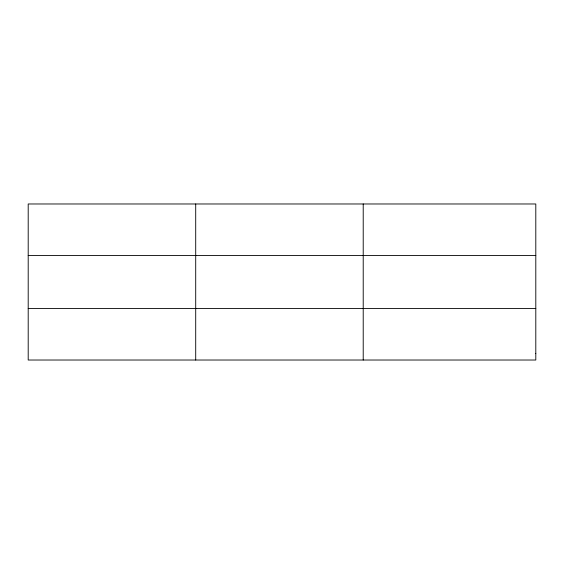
<?xml version="1.0" encoding="UTF-8"?>
<svg xmlns="http://www.w3.org/2000/svg" width="564" height="564" viewBox="0 0 564 564"><rect width="100%" height="100%" fill="white"/><g stroke="black" fill="none" stroke-linecap="round" stroke-linejoin="round"><path stroke-width="0.85" d="M195.708 360.022L195.708 203.978M363.216 360.022L363.216 203.978M28.2 255.471L535.8 255.471M28.2 308.529L535.8 308.529M535.8 353.586L535.8 360.022L28.2 360.022L28.2 203.978L535.8 203.978L535.8 353.586"/></g></svg>
